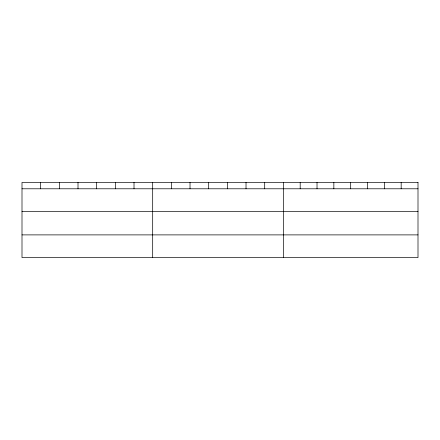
<?xml version="1.0" encoding="UTF-8"?>
<svg xmlns="http://www.w3.org/2000/svg" width="440" height="440" viewBox="0 0 440 440"><rect width="100%" height="100%" fill="white"/><g stroke="black" fill="none" stroke-linecap="round" stroke-linejoin="round"><path stroke-width="0.66" d="M22 188.788L418 188.788M22 211.492L418 211.492M22 234.889L418 234.889M401.17 182.407L401.17 188.788M384.34 182.407L384.34 188.788M367.51 182.407L367.51 188.788M350.68 182.407L350.68 188.788M333.85 182.407L333.85 188.788M317.02 182.407L317.02 188.788M300.19 182.407L300.19 188.788M283.36 182.407L283.36 257.593M264.693 182.407L264.693 188.788M246.021 182.407L246.021 188.788M227.354 182.407L227.354 188.788M208.687 182.407L208.687 188.788M190.02 182.407L190.02 188.788M171.347 182.407L171.347 188.788M152.68 182.407L152.68 257.593M134.013 182.407L134.013 188.788M115.341 182.407L115.341 188.788M96.674 182.407L96.674 188.788M78.007 182.407L78.007 188.788M59.34 182.407L59.34 188.788M40.667 182.407L40.667 188.788M418 182.407L22 182.407L22 257.593L418 257.593L418 182.407"/></g></svg>
